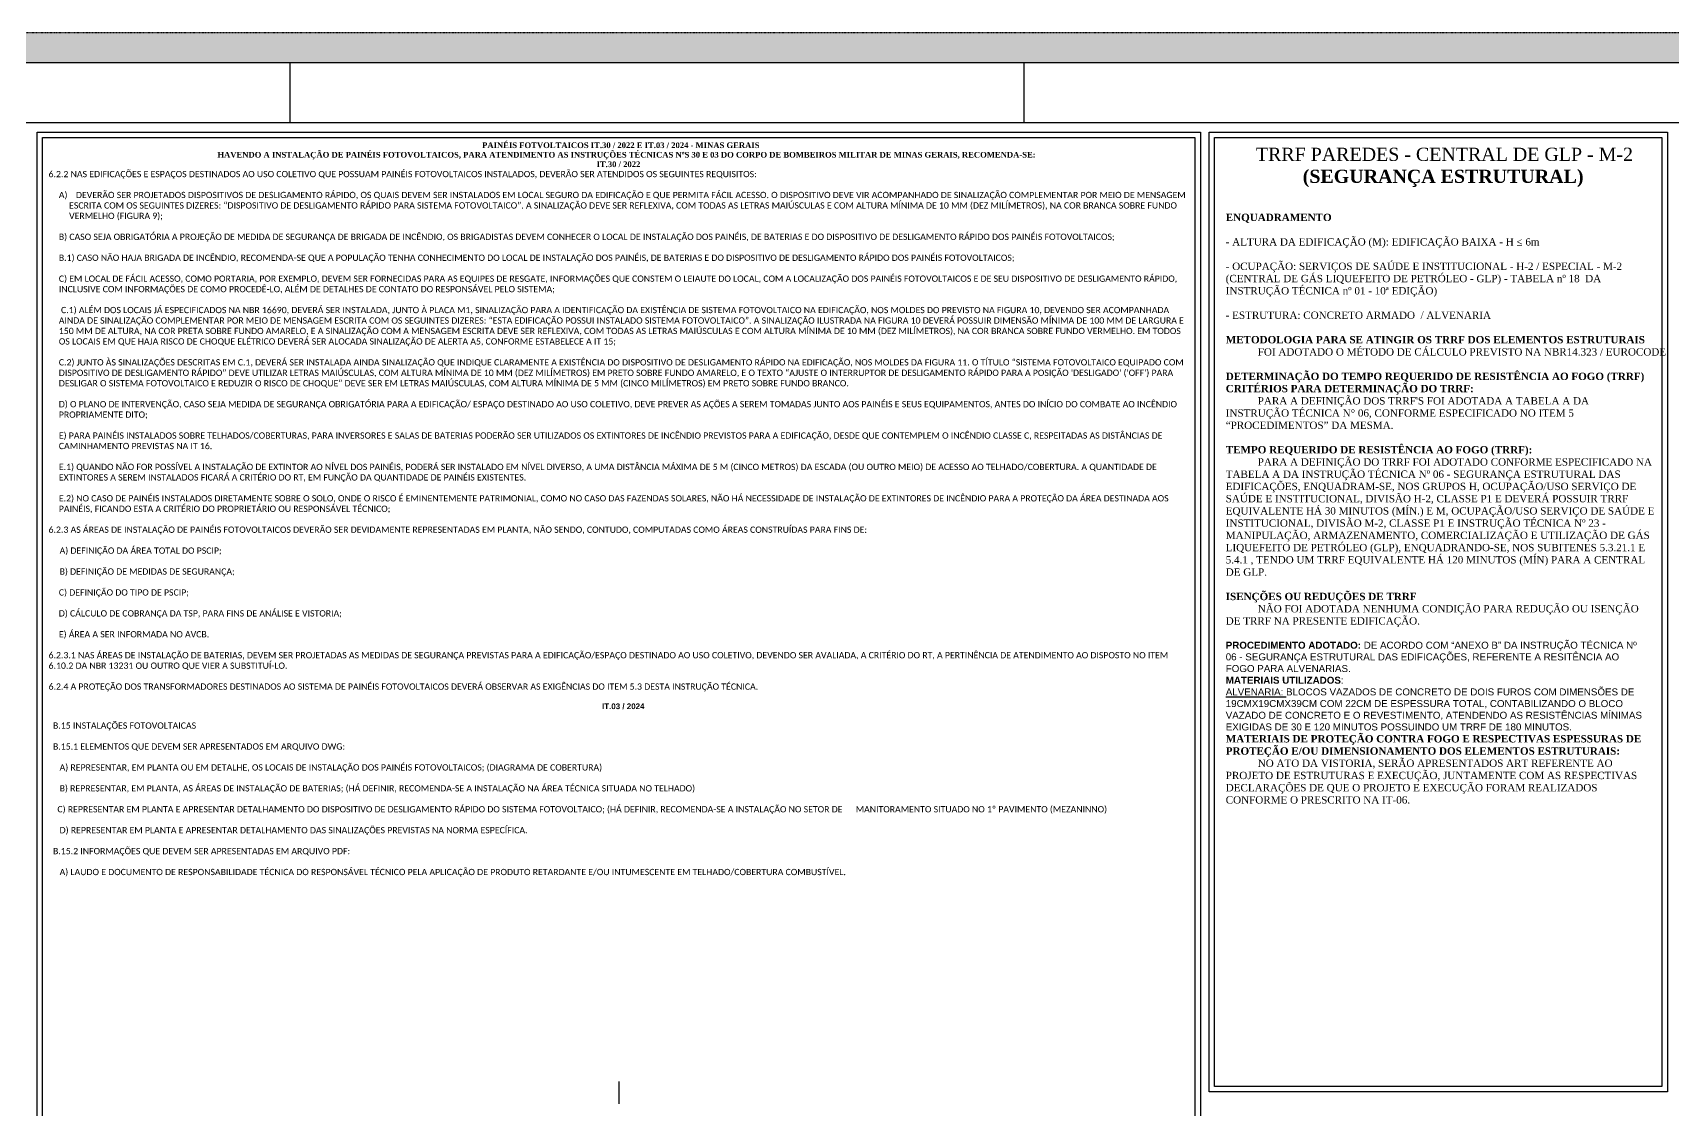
# Model space of a CAD drawing. Header units: metres. Extents: x -1783 to 21505, y -57 to 13660.
# Drawn here: x 328 to 3971, y 11268 to 13660 of the extents above; entities that cross this region are included whole.
import ezdxf

# ---------------------------------------------------------------- set-up
doc = ezdxf.new("R2010")
doc.units = ezdxf.units.M
doc.header["$MEASUREMENT"] = 0
doc.linetypes.add('HIDDEN', pattern=[0.009525, 0.00635, -0.003175])
for name, color, linetype in [('cotas', 7, 'Continuous'), ('COTAS EXECUTIVO.EXEC', 7, 'Continuous'), ('P01', 5, 'Continuous'), ('P015', 121, 'Continuous'), ('P02', 6, 'Continuous'), ('P025', 3, 'Continuous'), ('P03', 7, 'Continuous'), ('P06', 7, 'Continuous'), ('TEXTO', 7, 'Continuous')]:
    doc.layers.add(name, color=color, linetype=linetype)

msp = doc.modelspace()

# ---------------------------------------------------------------- hatches: boundary and pattern name
at = {"layer": 'cotas'}
h = msp.add_hatch(color=7, dxfattribs=at)
h.dxf.hatch_style = 1
h.paths.add_polyline_path([(9417.498, 13659.963), (-1782.502, 13659.963), (-1782.502, 5739.963), (9417.498, 5739.963)])
h.paths.add_polyline_path([(-1515.835, 13593.296), (9284.165, 13593.296), (9284.165, 5806.63), (-1515.835, 5806.63)], flags=16)

# ---------------------------------------------------------------- linework, layer by layer
at = {"layer": 'COTAS EXECUTIVO.EXEC'}
msp.add_line((1630.018, 11329.685), (1630.018, 11279.685), dxfattribs=at)
at = {"layer": 'P01', "color": 7, "linetype": 'HIDDEN', "ltscale": 3}
msp.add_lwpolyline([(-1782.502, 5739.963), (9417.498, 5739.963), (9417.498, 13659.963), (-1782.502, 13659.963)], close=True, dxfattribs=at)
at = {"layer": 'P015', "color": 7}
msp.add_lwpolyline([(-1515.835, 5806.63), (9284.165, 5806.63), (9284.165, 13593.296), (-1515.835, 13593.296)], close=True, dxfattribs=at)
at = {"layer": 'P02', "color": 7}
for p, q in [((899.546, 13459.963), (899.546, 13593.296)), ((899.546, 13459.963), (899.546, 13593.296)), ((2530.831, 13459.963), (2530.831, 13593.296)), ((2530.831, 13459.963), (2530.831, 13593.296))]:
    msp.add_line(p, q, dxfattribs=at)
at = {"layer": 'P025', "color": 7}
for points in [[(2942.238, 13439.02), (3960.427, 13439.02), (3960.427, 11306.774), (2942.238, 11306.774)], [(2954.238, 13427.02), (3948.427, 13427.02), (3948.427, 11318.774), (2954.238, 11318.774)]]:
    msp.add_lwpolyline(points, close=True, dxfattribs=at)
at = {"layer": 'P03'}
msp.add_lwpolyline([(-1382.502, 5939.963), (9150.831, 5939.963), (9150.831, 13459.963), (-1382.502, 13459.963)], close=True, dxfattribs=at)
at = {"layer": 'P06', "color": 7}
for points in [[(-1382.502, 5939.963), (9150.831, 5939.963), (9150.831, 13459.963), (-1382.502, 13459.963)], [(337.55, 13439.02), (2922.486, 13439.02), (2922.486, 10040.642), (337.55, 10040.642)], [(349.55, 13427.02), (2910.486, 13427.02), (2910.486, 10052.642), (349.55, 10052.642)]]:
    msp.add_lwpolyline(points, close=True, dxfattribs=at)

# ---------------------------------------------------------------- texts
at = {"layer": 'P06', "color": 7, "insert": (362.741, 13448.157), "char_height": 15.211178, "attachment_point": 1}
msp.add_mtext_dynamic_manual_height_columns("{\\fArial|b1|i0|c0|p34;\\H1.2515x;\\C256;\\P\\pi963.54;\\fTimes New Roman|b1|i0|c0|p18;\\H0.66586x;PAINÉIS FOTVOLTAICOS IT.30 / 2022 E IT.03 / 2024 - MINAS GERAIS\\P\\pi375.11;HAVENDO A INSTALAÇÃO DE PAINÉIS FOTOVOLTAICOS, PARA ATENDIMENTO AS INSTRUÇÕES TÉCNICAS NºS 30 E 03 DO CORPO DE BOMBEIROS MILITAR DE MINAS GERAIS, RECOMENDA-SE:\\P\\pi1217.9;IT.30 / 2022\\P\\pi0;\\fCalibri|b0|i0|c0|p34;\\H1.1x;6.2.2 NAS EDIFICAÇÕES E ESPAÇOS DESTINADOS AO USO COLETIVO QUE POSSUAM PAINÉIS FOTOVOLTAICOS INSTALADOS, DEVERÃO SER ATENDIDOS OS SEGUINTES REQUISITOS: \\P\\P\\pi-22.817,l45.634;A)^IDEVERÃO SER PROJETADOS DISPOSITIVOS DE DESLIGAMENTO RÁPIDO, OS QUAIS DEVEM SER INSTALADOS EM LOCAL SEGURO DA EDIFICAÇÃO E QUE PERMITA FÁCIL ACESSO. O DISPOSITIVO DEVE VIR ACOMPANHADO DE SINALIZAÇÃO COMPLEMENTAR POR MEIO DE MENSAGEM ESCRITA COM OS SEGUINTES DIZERES: “DISPOSITIVO DE DESLIGAMENTO RÁPIDO PARA SISTEMA FOTOVOLTAICO”. A SINALIZAÇÃO DEVE SER REFLEXIVA, COM TODAS AS LETRAS MAIÚSCULAS E COM ALTURA MÍNIMA DE 10 MM (DEZ MILÍMETROS), NA COR BRANCA SOBRE FUNDO VERMELHO (FIGURA 9);\\P\\pi0;\\fTimes New Roman|b0|i0|c0|p18;\\P\\pl22.817;\\fCalibri|b0|i0|c0|p34;B) CASO SEJA OBRIGATÓRIA A PROJEÇÃO DE MEDIDA DE SEGURANÇA DE BRIGADA DE INCÊNDIO, OS BRIGADISTAS DEVEM CONHECER O LOCAL DE INSTALAÇÃO DOS PAINÉIS, DE BATERIAS E DO DISPOSITIVO DE DESLIGAMENTO RÁPIDO DOS PAINÉIS FOTOVOLTAICOS; \\P\\PB.1) CASO NÃO HAJA BRIGADA DE INCÊNDIO, RECOMENDA-SE QUE A POPULAÇÃO TENHA CONHECIMENTO DO LOCAL DE INSTALAÇÃO DOS PAINÉIS, DE BATERIAS E DO DISPOSITIVO DE DESLIGAMENTO RÁPIDO DOS PAINÉIS FOTOVOLTAICOS;\\P\\PC) EM LOCAL DE FÁCIL ACESSO, COMO PORTARIA, POR EXEMPLO, DEVEM SER FORNECIDAS PARA AS EQUIPES DE RESGATE, INFORMAÇÕES QUE CONSTEM O LEIAUTE DO LOCAL, COM A LOCALIZAÇÃO DOS PAINÉIS FOTOVOLTAICOS E DE SEU DISPOSITIVO DE DESLIGAMENTO RÁPIDO, INCLUSIVE COM INFORMAÇÕES DE COMO PROCEDÊ-LO, ALÉM DE DETALHES DE CONTATO DO RESPONSÁVEL PELO SISTEMA;\\P\\P C.1) ALÉM DOS LOCAIS JÁ ESPECIFICADOS NA NBR 16690, DEVERÁ SER INSTALADA, JUNTO À PLACA M1, SINALIZAÇÃO PARA A IDENTIFICAÇÃO DA EXISTÊNCIA DE SISTEMA FOTOVOLTAICO NA EDIFICAÇÃO, NOS MOLDES DO PREVISTO NA FIGURA 10, DEVENDO SER ACOMPANHADA AINDA DE SINALIZAÇÃO COMPLEMENTAR POR MEIO DE MENSAGEM ESCRITA COM OS SEGUINTES DIZERES: “ESTA EDIFICAÇÃO POSSUI INSTALADO SISTEMA FOTOVOLTAICO”. A SINALIZAÇÃO ILUSTRADA NA FIGURA 10 DEVERÁ POSSUIR DIMENSÃO MÍNIMA DE 100 MM DE LARGURA E 150 MM DE ALTURA, NA COR PRETA SOBRE FUNDO AMARELO, E A SINALIZAÇÃO COM A MENSAGEM ESCRITA DEVE SER REFLEXIVA, COM TODAS AS LETRAS MAIÚSCULAS E COM ALTURA MÍNIMA DE 10 MM (DEZ MILÍMETROS), NA COR BRANCA SOBRE FUNDO VERMELHO. EM TODOS OS LOCAIS EM QUE HAJA RISCO DE CHOQUE ELÉTRICO DEVERÁ SER ALOCADA SINALIZAÇÃO DE ALERTA A5, CONFORME ESTABELECE A IT 15;\\P\\PC.2) JUNTO ÀS SINALIZAÇÕES DESCRITAS EM C.1, DEVERÁ SER INSTALADA AINDA SINALIZAÇÃO QUE INDIQUE CLARAMENTE A EXISTÊNCIA DO DISPOSITIVO DE DESLIGAMENTO RÁPIDO NA EDIFICAÇÃO, NOS MOLDES DA FIGURA 11. O TÍTULO “SISTEMA FOTOVOLTAICO EQUIPADO COM DISPOSITIVO DE DESLIGAMENTO RÁPIDO” DEVE UTILIZAR LETRAS MAIÚSCULAS, COM ALTURA MÍNIMA DE 10 MM (DEZ MILÍMETROS) EM PRETO SOBRE FUNDO AMARELO, E O TEXTO “AJUSTE O INTERRUPTOR DE DESLIGAMENTO RÁPIDO PARA A POSIÇÃO 'DESLIGADO' ('OFF') PARA DESLIGAR O SISTEMA FOTOVOLTAICO E REDUZIR O RISCO DE CHOQUE” DEVE SER EM LETRAS MAIÚSCULAS, COM ALTURA MÍNIMA DE 5 MM (CINCO MILÍMETROS) EM PRETO SOBRE FUNDO BRANCO.\\P\\PD) O PLANO DE INTERVENÇÃO, CASO SEJA MEDIDA DE SEGURANÇA OBRIGATÓRIA PARA A EDIFICAÇÃO/ ESPAÇO DESTINADO AO USO COLETIVO, DEVE PREVER AS AÇÕES A SEREM TOMADAS JUNTO AOS PAINÉIS E SEUS EQUIPAMENTOS, ANTES DO INÍCIO DO COMBATE AO INCÊNDIO PROPRIAMENTE DITO; \\P\\PE) PARA PAINÉIS INSTALADOS SOBRE TELHADOS/COBERTURAS, PARA INVERSORES E SALAS DE BATERIAS PODERÃO SER UTILIZADOS OS EXTINTORES DE INCÊNDIO PREVISTOS PARA A EDIFICAÇÃO, DESDE QUE CONTEMPLEM O INCÊNDIO CLASSE C, RESPEITADAS AS DISTÂNCIAS DE CAMINHAMENTO PREVISTAS NA IT 16. \\P\\PE.1) QUANDO NÃO FOR POSSÍVEL A INSTALAÇÃO DE EXTINTOR AO NÍVEL DOS PAINÉIS, PODERÁ SER INSTALADO EM NÍVEL DIVERSO, A UMA DISTÂNCIA MÁXIMA DE 5 M (CINCO METROS) DA ESCADA (OU OUTRO MEIO) DE ACESSO AO TELHADO/COBERTURA. A QUANTIDADE DE EXTINTORES A SEREM INSTALADOS FICARÁ A CRITÉRIO DO RT, EM FUNÇÃO DA QUANTIDADE DE PAINÉIS EXISTENTES.\\P\\PE.2) NO CASO DE PAINÉIS INSTALADOS DIRETAMENTE SOBRE O SOLO, ONDE O RISCO É EMINENTEMENTE PATRIMONIAL, COMO NO CASO DAS FAZENDAS SOLARES, NÃO HÁ NECESSIDADE DE INSTALAÇÃO DE EXTINTORES DE INCÊNDIO PARA A PROTEÇÃO DA ÁREA DESTINADA AOS PAINÉIS, FICANDO ESTA A CRITÉRIO DO PROPRIETÁRIO OU RESPONSÁVEL TÉCNICO; \\P\\P\\pl0;6.2.3 AS ÁREAS DE INSTALAÇÃO DE PAINÉIS FOTOVOLTAICOS DEVERÃO SER DEVIDAMENTE REPRESENTADAS EM PLANTA, NÃO SENDO, CONTUDO, COMPUTADAS COMO ÁREAS CONSTRUÍDAS PARA FINS DE: \\P\\P     A) DEFINIÇÃO DA ÁREA TOTAL DO PSCIP; \\P\\P     B) DEFINIÇÃO DE MEDIDAS DE SEGURANÇA; \\P\\pl22.817;\\PC) DEFINIÇÃO DO TIPO DE PSCIP; \\P\\PD) CÁLCULO DE COBRANÇA DA TSP, PARA FINS DE ANÁLISE E VISTORIA; \\P\\PE) ÁREA A SER INFORMADA NO AVCB. \\P\\P\\pl0;6.2.3.1 NAS ÁREAS DE INSTALAÇÃO DE BATERIAS, DEVEM SER PROJETADAS AS MEDIDAS DE SEGURANÇA PREVISTAS PARA A EDIFICAÇÃO/ESPAÇO DESTINADO AO USO COLETIVO, DEVENDO SER AVALIADA, A CRITÉRIO DO RT, A PERTINÊNCIA DE ATENDIMENTO AO DISPOSTO NO ITEM 6.10.2 DA NBR 13231 OU OUTRO QUE VIER A SUBSTITUÍ-LO. \\P\\pl22.817;\\P\\pl0;6.2.4 A PROTEÇÃO DOS TRANSFORMADORES DESTINADOS AO SISTEMA DE PAINÉIS FOTOVOLTAICOS DEVERÁ OBSERVAR AS EXIGÊNCIAS DO ITEM 5.3 DESTA INSTRUÇÃO TÉCNICA.\\fArial|b1|i0|c0|p34;\\H0.90909x;\\P\\pl22.817;\\P\\pi1207.1;IT.03 / 2024\\P\\pi1253.5;\\P\\pi0,l0;\\fCalibri|b0|i0|c0|p34;\\H1.1x;  B.15 INSTALAÇÕES FOTOVOLTAICAS \\P\\P  B.15.1 ELEMENTOS QUE DEVEM SER APRESENTADOS EM ARQUIVO DWG: \\P\\P     A) REPRESENTAR, EM PLANTA OU EM DETALHE, OS LOCAIS DE INSTALAÇÃO DOS PAINÉIS FOTOVOLTAICOS; (DIAGRAMA DE COBERTURA)\\P\\P     B) REPRESENTAR, EM PLANTA, AS ÁREAS DE INSTALAÇÃO DE BATERIAS; (HÁ DEFINIR, RECOMENDA-SE A INSTALAÇÃO NA ÁREA TÉCNICA SITUADA NO TELHADO)\\P\\P    C) REPRESENTAR EM PLANTA E APRESENTAR DETALHAMENTO DO DISPOSITIVO DE DESLIGAMENTO RÁPIDO DO SISTEMA FOTOVOLTAICO; (HÁ DEFINIR, RECOMENDA-SE A INSTALAÇÃO NO \\H0.99999x;SETOR DE      MANITORAMENTO SITUADO NO 1º PAVIMENTO (MEZANINNO)\\P\\P     D) REPRESENTAR EM PLANTA E APRESENTAR DETALHAMENTO DAS SINALIZAÇÕES PREVISTAS NA NORMA ESPECÍFICA. \\P\\P  B.15.2 INFORMAÇÕES QUE DEVEM SER APRESENTADAS EM ARQUIVO PDF: \\P\\P     A) LAUDO E DOCUMENTO DE RESPONSABILIDADE TÉCNICA DO RESPONSÁVEL TÉCNICO PELA APLICAÇÃO DE PRODUTO RETARDANTE E/OU INTUMESCENTE EM TELHADO/COBERTURA COMBUSTÍVEL.}", width=2529.82914, gutter_width=1058.506, heights=[3774.441], dxfattribs=at)
at = {"layer": 'TEXTO', "color": 0, "insert": (2978.889, 13404.598), "char_height": 17.782897, "width": 950.21676, "attachment_point": 1}
msp.add_mtext("\\pi66.986;{\\fTimes New Roman|b0|i0|c0|p18;\\H1.6495x;\\C256;TRRF PAREDES - CENTRAL DE GLP - M-2\\fTimes New Roman|b1|i0|c0|p18;\\P\\pi171.15;(SEGURANÇA ESTRUTURAL)\\P\\pi475.11;\\P\\pi0,t85.728,153.97;\\H0.55572x;ENQUADRAMENTO\\P\\ptz;\\P\\pt85.728,153.97;\\fTimes New Roman|b0|i0|c0|p18;- ALTURA DA EDIFICAÇÃO (M): EDIFICAÇÃO BAIXA - H ≤ 6m \\P\\ptz;\\P\\pt85.728,153.97;- OCUPAÇÃO: SERVIÇOS DE SAÚDE E INSTITUCIONAL - H-2 / ESPECIAL - M-2 (CENTRAL DE GÁS LIQUEFEITO DE PETRÓLEO - GLP) - TABELA nº 18  DA INSTRUÇÃO TÉCNICA nº 01 - 10ª EDIÇÃO)\\P\\P\\ptz;- ESTRUTURA: CONCRETO ARMADO  / ALVENARIA\\P\\P\\fTimes New Roman|b1|i0|c0|p18;METODOLOGIA PARA SE ATINGIR OS TRRF DOS ELEMENTOS ESTRUTURAIS\\fTimes New Roman|b0|i0|c0|p18;\\P^IFOI ADOTADO O MÉTODO DE CÁLCULO PREVISTO NA NBR14.323 / EUROCODE.\\P\\P\\fTimes New Roman|b1|i0|c0|p18;DETERMINAÇÃO DO TEMPO REQUERIDO DE RESISTÊNCIA AO FOGO (TRRF) CRITÉRIOS PARA DETERMINAÇÃO DO TRRF:\\P\\fTimes New Roman|b0|i0|c0|p18;^IPARA A DEFINIÇÃO DOS TRRF'S FOI ADOTADA A TABELA A DA INSTRUÇÃO TÉCNICA N° 06, CONFORME ESPECIFICADO NO ITEM 5 “PROCEDIMENTOS” DA MESMA. \\P\\P\\fTimes New Roman|b1|i0|c0|p18;TEMPO REQUERIDO DE RESISTÊNCIA AO FOGO (TRRF):\\fTimes New Roman|b0|i0|c0|p18;\\P^IPARA A DEFINIÇÃO DO TRRF FOI ADOTADO CONFORME ESPECIFICADO NA TABELA A DA INSTRUÇÃO TÉCNICA Nº 06 - SEGURANÇA ESTRUTURAL DAS EDIFICAÇÕES, ENQUADRAM-SE, NOS GRUPOS H, OCUPAÇÃO/USO SERVIÇO DE SAÚDE E INSTITUCIONAL, DIVISÃO H-2, CLASSE P1 E DEVERÁ POSSUIR TRRF EQUIVALENTE HÁ 30 MINUTOS (MÍN.) E M, OCUPAÇÃO/USO SERVIÇO DE SAÚDE E INSTITUCIONAL, DIVISÃO M-2, CLASSE P1 E INSTRUÇÃO TÉCNICA Nº 23 - MANIPULAÇÃO, ARMAZENAMENTO, COMERCIALIZAÇÃO E UTILIZAÇÃO DE GÁS LIQUEFEITO DE PETRÓLEO (GLP), ENQUADRANDO-SE, NOS SUBITENES 5.3.21.1 E 5.4.1 , TENDO UM TRRF EQUIVALENTE HÁ 120 MINUTOS (MÍN) PARA A CENTRAL DE GLP.\\P\\P\\fTimes New Roman|b1|i0|c0|p18;ISENÇÕES OU REDUÇÕES DE TRRF\\fTimes New Roman|b0|i0|c0|p18;\\P^INÃO FOI ADOTADA NENHUMA CONDIÇÃO PARA REDUÇÃO OU ISENÇÃO DE TRRF NA PRESENTE EDIFICAÇÃO.\\P\\P\\pt345.36,467.01;\\fArial|b1|i0|c0|p34;\\H0.95455x;PROCEDIMENTO ADOTADO: \\fArial|b0|i0|c0|p34;DE ACORDO COM “ANEXO B” DA INSTRUÇÃO TÉCNICA Nº \\P06 - SEGURANÇA ESTRUTURAL DAS EDIFICAÇÕES, REFERENTE A RESITÊNCIA AO \\PFOGO PARA ALVENARIAS.\\P\\ptz;\\fArial|b1|i0|c0|p34;MATERIAIS UTILIZADOS\\fArial|b0|i0|c0|p34;: \\fTimes New Roman|b0|i0|c0|p18;\\P\\fArial|b0|i0|c0|p34;\\LALVENARIA:\\l BLOCOS VAZADOS DE CONCRETO DE DOIS FUROS COM DIMENSÕES DE \\P19CMX19CMX39CM COM 22CM DE ESPESSURA TOTAL, CONTABILIZANDO O BLOCO \\PVAZADO DE CONCRETO E O REVESTIMENTO, ATENDENDO AS RESISTÊNCIAS MÍNIMAS \\PEXIGIDAS DE 30 E 120 MINUTOS POSSUINDO UM TRRF DE 180 MINUTOS.\\P\\fTimes New Roman|b1|i0|c0|p18;\\H1.0476x;MATERIAIS DE PROTEÇÃO CONTRA FOGO E RESPECTIVAS ESPESSURAS DE PROTEÇÃO E/OU DIMENSIONAMENTO DOS ELEMENTOS ESTRUTURAIS:\\fTimes New Roman|b0|i0|c0|p18;^I\\P^INO ATO DA VISTORIA, SERÃO APRESENTADOS ART REFERENTE AO PROJETO DE ESTRUTURAS E EXECUÇÃO, JUNTAMENTE COM AS RESPECTIVAS DECLARAÇÕES DE QUE O PROJETO E EXECUÇÃO FORAM REALIZADOS CONFORME O PRESCRITO NA IT-06.}", dxfattribs=at)

doc.saveas('drawing.dxf')
